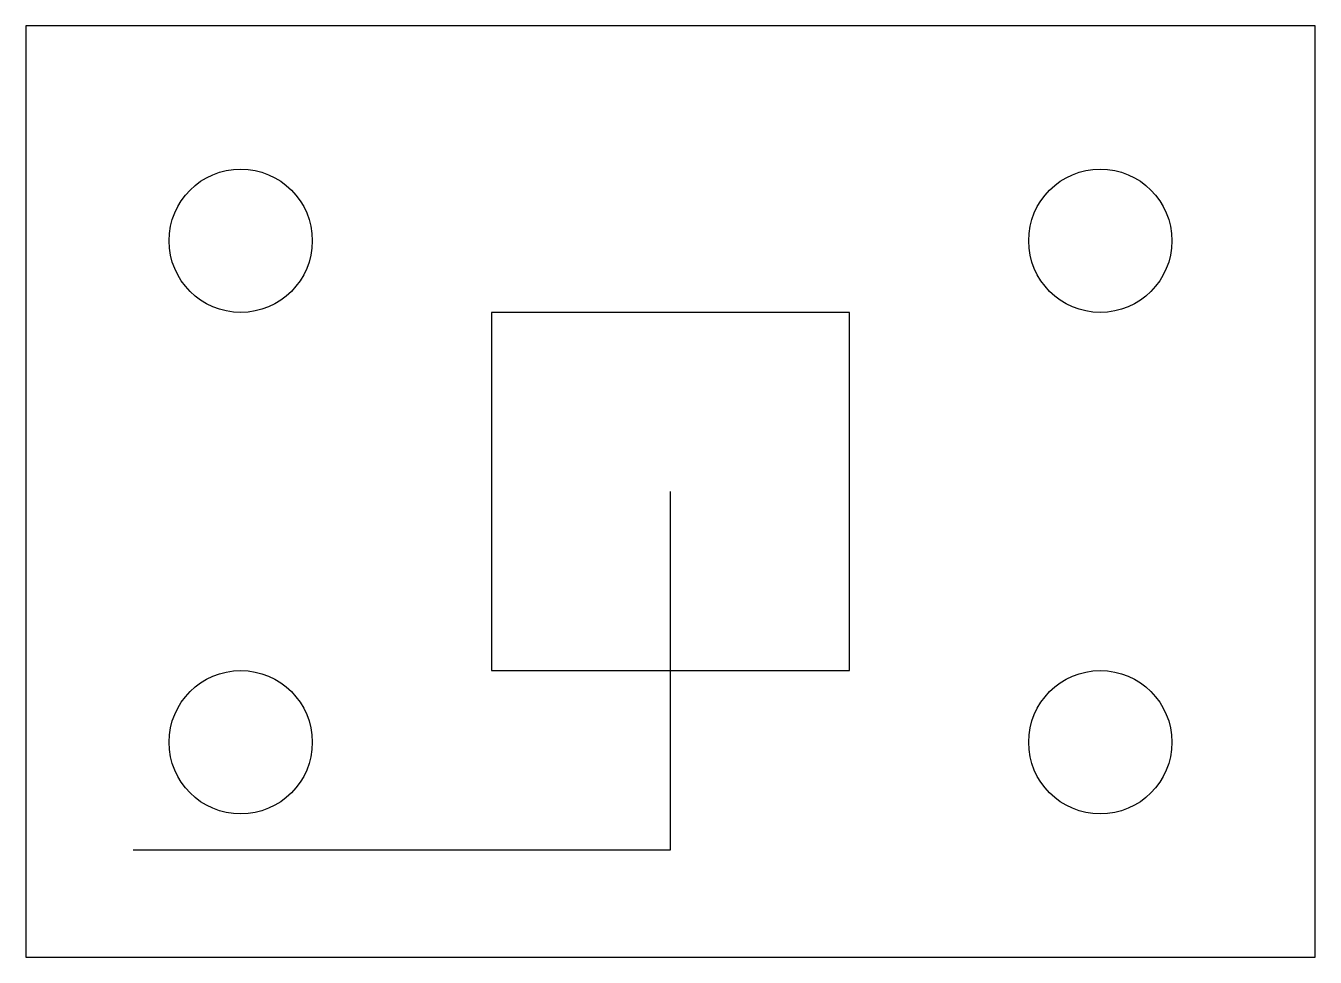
# Model space of a CAD drawing. Header units: millimetres. Extents: x 2 to 38, y 2 to 28.
import ezdxf

# ---------------------------------------------------------------- set-up
doc = ezdxf.new("R2010")
doc.units = ezdxf.units.MM

msp = doc.modelspace()

# ---------------------------------------------------------------- linework, layer by layer
for points in [[(2, 2), (38, 2), (38, 28), (2, 28)], [(15, 10), (25, 10), (25, 20), (15, 20)]]:
    msp.add_lwpolyline(points, close=True)
msp.add_lwpolyline([(5, 5), (20, 5), (20, 15)])
for centre in [(8, 22), (32, 22), (8, 8), (32, 8)]:
    msp.add_circle(centre, 2)

doc.saveas('drawing.dxf')
